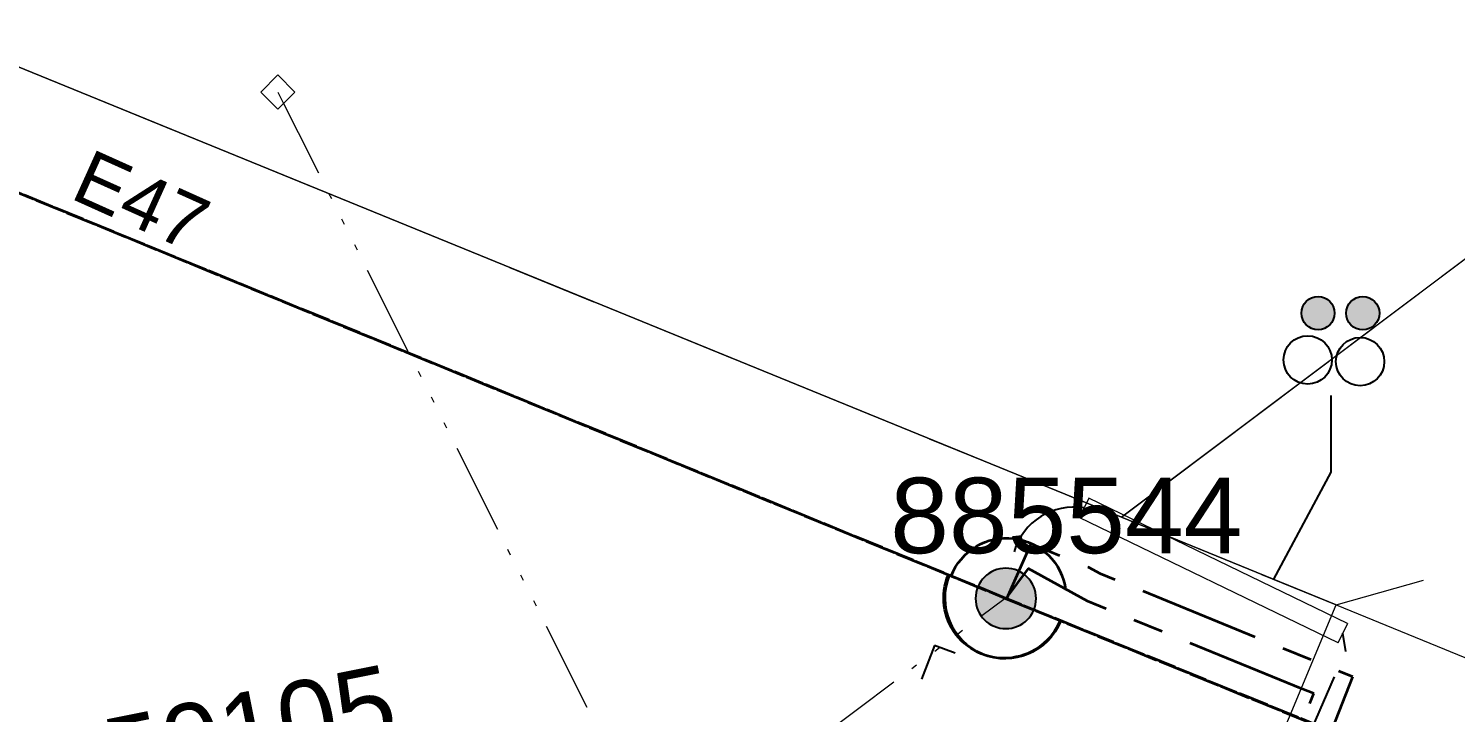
# Model space of a CAD drawing. Header units: metres. Extents: x 308278 to 310511, y 6271134 to 6272874.
# Drawn here: x 309066.68 to 309113.91, y 6272551.77 to 6272574.42 of the extents above; entities that cross this region are included whole.
import ezdxf
from ezdxf.enums import TextEntityAlignment as Align

# ---------------------------------------------------------------- set-up
doc = ezdxf.new("R2010")
doc.units = ezdxf.units.M
doc.set_wipeout_variables(frame=1)
for name, pattern in [('Cable Exist OH', [1, 1, 0]), ('Cable Exist UG', [7, 4, -1, 1, -1]), ('Dash', [5, 3, -2]), ('DASHED', [19.05, 12.7, -6.35]), ('DOT', [6.35, 0, -6.35]), ('PHANTOMX2', [6.6, 3, -0.75, 0.2, -0.75, 0.2, -0.75, 0.2, -0.75])]:
    doc.linetypes.add(name, pattern=pattern)
doc.layers.get('0').update_dxf_attribs({"color": 6})
for name, color, linetype, lineweight in [('_User Miscellaneous1', 30, 'Continuous', 13), ('_User_HV_Exist', 1, 'Continuous', 35), ('_User_LV_Exist', 5, 'Continuous', 35), ('Cadastre Easements_SP_EXT', 58, 'DASHED', 15), ('Cadastre Land Parcels_SP_EXT', 118, 'Continuous', 15), ('Cadastre Roads_SP_EXT', 218, 'Continuous', 15), ('Mains_HV_EXT', 13, 'Continuous', 25), ('Mains_LV_EXT', 163, 'Continuous', 25), ('Services_SP_EXT', 42, 'PHANTOMX2', 20)]:
    doc.layers.add(name, color=color, linetype=linetype, lineweight=lineweight)
for name, color, linetype in [('Duct_SP_EXT', 30, 'Continuous'), ('Equip_SP_SL_EXT', 7, 'Continuous'), ('SupportsOH_SP_TR_HV_LV_SL_EXT', 7, 'Continuous'), ('Trench_SP_EXT', 7, 'Continuous')]:
    doc.layers.add(name, color=color, linetype=linetype)
doc.layers.add('UNKNOWN_FEATURES', color=1, linetype='DASHED', plot=False)
doc.styles.add('iecARIAL', font='arial.ttf', dxfattribs={"height": 2})
doc.styles.add('POLE_LABEL', font='arial.ttf', dxfattribs={"height": 2})
doc.styles.add('SL_LABEL', font='arial.ttf', dxfattribs={"height": 2})
doc.styles.get("Standard").update_dxf_attribs({"font": 'arial.ttf'})

# ---------------------------------------------------------------- blocks, each defined once
blk = doc.blocks.new('DUCT_EXT')
blk.add_circle((0, 0.8), 0.8)
at = {"flags": 1}
blk.add_attdef('Z', (0, 0), '', height=0.2, dxfattribs=at)
at = {"flags": 9}
for tag, p in [('DUCT_CODE', (0, 0)), ('XSECT_TYPE', (0, -0.2)), ('FB_REFERENCE', (0, -0.4)), ('STATE', (0, -0.6)), ('NOTES', (0, -0.8))]:
    blk.add_attdef(tag, text='', height=0.2, dxfattribs=at).set_placement(p, align=Align.MIDDLE_LEFT)
blk = doc.blocks.new('*U479')
at = {"transparency": 33554687, "flags": 9}
for tag, p in [('LRATECODE', (-7.4, 0)), ('LOUTREACHVOCAB', (-7.2, 0)), ('LOUTREACH', (-7, 0)), ('LANTNUMBER', (-6.6, 0)), ('LNEW', (-6.4, 0)), ('LMASTVOCAB', (-6.2, 0)), ('LMAST', (-6, 0)), ('LLAMPVOCAB', (-5.8, 0)), ('LLAMP', (-5.6, 0)), ('LEXIST', (-5.4, 0)), ('LCHARGE3PERCENT', (-5.2, 0)), ('LCHARGE3', (-5, 0)), ('LCHARGE2PERCENT', (-4.8, 0)), ('LCHARGE2', (-4.6, 0)), ('LCHARGE1PERCENT', (-4.4, 0)), ('LCHARGE1', (-4.2, 0)), ('LCATEGORY', (-4, 0)), ('LBRACKETVOCAB', (-3.8, 0)), ('LBRACKET', (-3.6, 0)), ('LKINGHEIGHT', (-3.4, 0)), ('CREPLACE', (-3.2, 0)), ('CREMOVE', (-3, 0)), ('CNUMBER', (-2.8, 0)), ('CNEW', (-2.6, 0)), ('CEXIST', (-2.4, 0)), ('USAGE', (-2.2, 0)), ('STATE', (-2, 0)), ('OWNED_BY', (-1.8, 0)), ('ORIENTATION', (-1.6, 0)), ('OPERATING_VOLTAGE', (-1.4, 0)), ('NO_PHASES', (-1.2, 0)), ('LANTERN_TYPE', (-1, 0)), ('LANTERN_PURPOSE', (-0.8, 0)), ('CONTROL_TYPE', (-0.6, 0)), ('CONSTRUCTED_VOLTAGE', (-0.4, 0))]:
    blk.add_attdef(tag, text='', height=0.001, rotation=270, dxfattribs=at).set_placement(p, align=Align.MIDDLE_LEFT)
at = {"transparency": 33554687, "style": 'SL_LABEL', "flags": 9}
blk.add_attdef('STREET_CODE', text='', height=0.001, rotation=270, dxfattribs=at).set_placement((0.001, 0), align=Align.MIDDLE_LEFT)
at = {"transparency": 33554687, "flags": 1}
blk.add_attdef('Z', (0, 0), '', height=0.001, rotation=270, dxfattribs=at)
at = {"transparency": 33554687, "width": 0.9}
blk.add_attdef('LNUMBER', text='', height=1, dxfattribs=at).set_placement((7, -1), align=Align.MIDDLE_LEFT)
at = {"transparency": 33554687, "flags": 9}
for tag, p in [('LREMOVE', (0, -7.6)), ('LREPLACE', (0, -7.8)), ('LTYPE', (0, -8)), ('LTYPEVOCAB', (0, -8.2)), ('LEGEND', (0, -8.4)), ('SUBURB', (0, -8.6)), ('STREETNAME', (0, -8.8)), ('LOCATION', (0, -9)), ('NOTES', (0, -9.2)), ('MAINTAINED_BY', (0, -9.863))]:
    blk.add_attdef(tag, text='', height=0.001, dxfattribs=at).set_placement(p, align=Align.MIDDLE_LEFT)
blk.add_attdef('OPERATED_BY', (0, -9.607), '', height=0.001, dxfattribs=at)
at = {"linetype": 'DOT', "transparency": 33554687}
blk.add_wipeout([(5.688, 0), (5.061, -1.061), (4, -1.688), (2.939, -1.061), (2.313, 0), (2.939, 1.061), (4, 1.687), (5.061, 1.061)], dxfattribs=at)
at = {"transparency": 33554687}
for p, q in [((4, 1.687), (4, 0)), ((2.939, 1.061), (3.205, 0.795)), ((5.061, 1.061), (4.795, 0.795)), ((0, 0), (4, 0)), ((4, 0), (5.688, 0)), ((4, 0), (4, -1.688)), ((2.939, -1.061), (3.205, -0.795)), ((5.061, -1.061), (4.795, -0.795))]:
    blk.add_line(p, q, dxfattribs=at)
blk.add_circle((4, 0), 1.125, dxfattribs=at)
blk = doc.blocks.new('CCP_EXT')
at = {"flags": 9}
for tag, p in [('OWNED_BY', (0, -1)), ('USAGE', (0, -1.2)), ('LEGEND', (0, -1.4)), ('STATE', (0, -1.8)), ('LIFE_SUPPORT', (0, -1.6)), ('NOTES', (0, -2))]:
    blk.add_attdef(tag, text='', height=0.2, dxfattribs=at).set_placement(p, align=Align.MIDDLE_LEFT)
at = {"transparency": 33554687}
blk.add_wipeout([(0, 0.566), (0.566, 0), (0, -0.566), (-0.566, 0)], dxfattribs=at)
blk.add_lwpolyline([(-0.566, 0), (0, 0.566), (0.566, 0), (0, -0.566), (-0.566, 0)])
at = {"flags": 1}
blk.add_attdef('Z', (0, 0), '', height=0.2, dxfattribs=at)
at = {"flags": 9}
for tag, p in [('CCP_TYPE', (0, 0)), ('CONSTRUCTED_VOLTAGE', (0, -0.2)), ('NO_PHASES', (0, -0.4)), ('OPERATING_VOLTAGE', (0, -0.6)), ('ORIENTATION', (0, -0.8))]:
    blk.add_attdef(tag, text='', height=0.2, dxfattribs=at).set_placement(p, align=Align.MIDDLE_LEFT)
blk = doc.blocks.new('POLE_EXT')
blk.add_hatch(color=256).paths.add_polyline_path([(-1, 0, 1), (1, 0, 1)])
blk.add_lwpolyline([(-1, 0, 1), (1, 0, 1)], format="xyb", close=True)
at = {"flags": 8}
blk.add_attdef('pNumber', text='', height=2, dxfattribs=at).set_placement((2.5, 2.5), align=Align.MIDDLE_CENTER)
at = {"style": 'POLE_LABEL', "flags": 9}
for tag, p in [('STRUCTURE_PLANT_NUMBER', (1.355, 0.028)), ('STREET_CODE', (1.355, -0.2))]:
    blk.add_attdef(tag, text='', height=0.2, dxfattribs=at).set_placement(p, align=Align.MIDDLE_LEFT)
at = {"flags": 9}
for tag, p in [('OWNED_BY', (1.355, -0.4)), ('SPECIAL_USE', (1.355, -0.8)), ('STATE', (1.355, -1)), ('PARENT', (1.355, -0.6)), ('cLV', (1.355, -1.4)), ('USAGE', (1.355, -1.2)), ('hDepth', (1.355, -1.6)), ('hDia', (1.355, -1.8)), ('cHV', (1.355, -2)), ('LBRACKET', (1.355, -2.2)), ('LExisting', (1.355, -2.4)), ('LANTNUMBER', (1.355, -2.6)), ('LOther', (1.355, -2.8)), ('cLinedev', (1.355, -3.4)), ('LRemove', (1.355, -3)), ('LEGEND', (1.355, -3.2)), ('pExisting', (1.355, -3.8)), ('LOCATION', (1.355, -3.6)), ('PFNUMBER', (1.355, -4)), ('NEWPFNUMBER', (1.355, -4.2)), ('pFooting', (1.355, -4.4)), ('pNew', (1.355, -4.6)), ('pRelocate', (1.355, -5)), ('pRemove', (1.355, -5.2)), ('pReplace', (1.355, -5.4)), ('pStay', (1.355, -5.6)), ('cspan', (1.355, -6)), ('STREETNAME', (1.355, -6.2)), ('pType', (1.355, -5.8)), ('SUBURB', (1.355, -6.4)), ('NOTES', (1.355, -6.6)), ('OPERATED_BY', (1.355, -7.014)), ('MAINTAINED_BY', (1.355, -6.814))]:
    blk.add_attdef(tag, text='', height=0.2, dxfattribs=at).set_placement(p, align=Align.MIDDLE_LEFT)
at = {"flags": 1}
blk.add_attdef('Z', (1.355, -7.328), '', height=0.2, dxfattribs=at)
blk = doc.blocks.new('CABLE_LARGE_EXT')
h = blk.add_hatch(color=256)
edge = h.paths.add_edge_path()
edge.add_arc((0, 0.55), 0.55, 0, 360)
blk.add_circle((0, 0.55), 0.55)
at = {"flags": 1}
blk.add_attdef('Z', (0, 0), '', height=0.2, dxfattribs=at)
at = {"flags": 9}
for tag, p in [('COND_CODE', (0, 0)), ('STATE', (0, -0.4)), ('FB_REFERENCE', (0, -0.2)), ('XSECT_SIZE', (0, -0.6)), ('NOTES', (0, -0.8))]:
    blk.add_attdef(tag, text='', height=0.2, dxfattribs=at).set_placement(p, align=Align.MIDDLE_LEFT)

msp = doc.modelspace()

# ---------------------------------------------------------------- linework, layer by layer
at = {"layer": '_User Miscellaneous1'}
for p, q in [((309101.459, 6272558.223), (309101.616, 6272558.547)), ((309101.773, 6272558.871), (309101.616, 6272558.547)), ((309110.335, 6272554.721), (309101.773, 6272558.871)), ((309110.021, 6272554.073), (309101.459, 6272558.223)), ((309110.335, 6272554.721), (309110.178, 6272554.397)), ((309110.021, 6272554.073), (309110.178, 6272554.397))]:
    msp.add_line(p, q, dxfattribs=at)
at = {"layer": '_User_HV_Exist', "linetype": 'Continuous'}
for points in [[(309097.219, 6272556.289, -0.776788), (309101.007, 6272555.831)], [(309097.152, 6272556.316, 0.998119), (309100.847, 6272554.802)]]:
    msp.add_lwpolyline(points, format="xyb", dxfattribs=at)
at = {"layer": '_User_HV_Exist', "linetype": 'Cable Exist UG'}
msp.add_lwpolyline([(309092.123, 6272529.149), (309093.84, 6272530.431), (309097.775, 6272525.434), (309097.775, 6272525.434), (309105.233, 6272531.38), (309104.412, 6272538.78), (309103.983, 6272539.026), (309109.22, 6272552.393), (309109.22, 6272552.393), (309108.825, 6272552.555), (309101.725, 6272555.458), (309099.767, 6272556.534), (309099.027, 6272555.545)], dxfattribs=at)
at = {"layer": '_User_HV_Exist', "linetype": 'Cable Exist OH'}
msp.add_lwpolyline([(309099.018, 6272555.549), (309165.495, 6272528.392), (309220.586, 6272485.222)], dxfattribs=at)
at = {"layer": '_User_LV_Exist', "linetype": 'Cable Exist UG', "flags": 128}
msp.add_lwpolyline([(309088.41, 6272519.56), (309090.547, 6272518.692), (309090.547, 6272518.692), (309106.366, 6272530.933), (309105.655, 6272536.949), (309105.39, 6272539.457), (309105.39, 6272539.457), (309105.21, 6272539.534), (309110.51, 6272552.947), (309109.203, 6272553.481), (309102.156, 6272556.362), (309101.772, 6272556.573), (309099.856, 6272557.355), (309099.047, 6272555.537)], dxfattribs=at)
at = {"layer": '_User_LV_Exist', "linetype": 'Continuous', "flags": 128}
msp.add_lwpolyline([(309100.821, 6272554.817, -1.006781), (309097.127, 6272556.33)], format="xyb", dxfattribs=at)
at = {"layer": '_User_LV_Exist', "linetype": 'Cable Exist OH', "flags": 128}
msp.add_lwpolyline([(309165.737, 6272528.332), (309099.01, 6272555.556)], dxfattribs=at)
at = {"layer": 'Cadastre Land Parcels_SP_EXT', "linetype": 'Continuous'}
for points in [[(309228.83, 6272653.04), (309379.161, 6272766.175), (309372.335, 6272771.102), (309366.135, 6272776.397), (309359.607, 6272783.19), (309352.038, 6272792.366), (309345.29, 6272800.354), (309339.771, 6272806.664), (309339.516, 6272806.863), (309078.963, 6272610.879), (309042.914, 6272583.763), (309045.578, 6272581.641), (309102.86, 6272558.235), (309228.83, 6272653.04)], [(309449.974, 6272751.316), (309437.075, 6272752.484), (309425.576, 6272753.574), (309416.558, 6272755.409), (309408.423, 6272758.157), (309396.284, 6272761.534), (309386.658, 6272763.855), (309379.161, 6272766.175), (309228.83, 6272653.04), (309102.86, 6272558.235), (309109.96, 6272555.332), (309166.63, 6272532.173), (309219.957, 6272576.729), (309242.815, 6272593.157), (309361.348, 6272678.348), (309463.813, 6272751.987), (309457.758, 6272751.456), (309449.974, 6272751.316)]]:
    msp.add_lwpolyline(points, close=True, dxfattribs=at)
at = {"layer": 'Duct_SP_EXT'}
msp.add_lwpolyline([(309109.787, 6272562.273), (309109.787, 6272559.725), (309107.89, 6272556.179)], dxfattribs=at)
at = {"layer": 'Mains_HV_EXT', "linetype": 'Continuous'}
for points in [[(309097.219, 6272556.289, -0.776788), (309101.007, 6272555.831)], [(309097.152, 6272556.316, 0.998119), (309100.847, 6272554.802)]]:
    msp.add_lwpolyline(points, format="xyb", dxfattribs=at)
at = {"layer": 'Mains_HV_EXT', "linetype": 'Cable Exist UG'}
msp.add_lwpolyline([(309092.123, 6272529.149), (309093.84, 6272530.431), (309097.775, 6272525.434), (309097.775, 6272525.434), (309105.233, 6272531.38), (309104.412, 6272538.78), (309103.983, 6272539.026), (309109.22, 6272552.393), (309109.22, 6272552.393), (309108.825, 6272552.555), (309101.725, 6272555.458), (309099.767, 6272556.534), (309099.027, 6272555.545)], dxfattribs=at)
at = {"layer": 'Mains_HV_EXT', "linetype": 'Cable Exist OH'}
msp.add_lwpolyline([(309099.018, 6272555.549), (309165.495, 6272528.392), (309220.586, 6272485.222)], dxfattribs=at)
at = {"layer": 'Services_SP_EXT'}
msp.add_lwpolyline([(309087.64, 6272547.014), (309099.01, 6272555.556)], dxfattribs=at)
at = {"layer": 'Trench_SP_EXT', "linetype": 'Cable Exist UG'}
msp.add_lwpolyline([(309101.616, 6272558.547, 0.377945), (309099.3, 6272557.09)], format="xyb", dxfattribs=at)
msp.add_lwpolyline([(309108.306, 6272549.287), (309110.275, 6272553.789), (309110.178, 6272554.397)], dxfattribs=at)
at = {"layer": 'UNKNOWN_FEATURES'}
msp.add_lwpolyline([(309097.345, 6272553.736), (309096.669, 6272553.982), (309096.239, 6272552.877)], dxfattribs=at)

# ---------------------------------------------------------------- block references
at = {"layer": 'Duct_SP_EXT', "rotation": 270.4568547504928}
for name, p in [('CABLE_LARGE_EXT', (309108.809, 6272564.994)), ('CABLE_LARGE_EXT', (309110.289, 6272564.988)), ('DUCT_EXT', (309108.217, 6272563.44))]:
    msp.add_blockref(name, p, dxfattribs=at)
at = {"layer": 'Duct_SP_EXT'}
msp.add_blockref('DUCT_EXT', (309110.753, 6272562.59), dxfattribs=at)
at = {"layer": 'Equip_SP_SL_EXT'}
ref = msp.add_blockref('*U479', (309077.654, 6272548.704), dxfattribs=at)
ref.add_attrib('ASSET_NUM', '250105', dxfattribs={"layer": '0', "height": 2.5, "rotation": 11.3033, "style": 'iecARIAL'}).set_placement((309079.154, 6272550.204), align=Align.BOTTOM_RIGHT)
at = {"layer": 'SupportsOH_SP_TR_HV_LV_SL_EXT'}
ref = msp.add_blockref('POLE_EXT', (309099.027, 6272555.545), dxfattribs=at)
ref.add_attrib('ASSET_NUM', '885544', dxfattribs={"layer": '0', "height": 2.5, "style": 'POLE_LABEL'}).set_placement((309101.027, 6272556.295), align=Align.BOTTOM_CENTER)

# ---------------------------------------------------------------- texts
at = {"layer": 'Mains_LV_EXT'}
msp.add_text('E47', height=1.8, rotation=335.7472, dxfattribs=at).set_placement((309068.012, 6272568.822))

# ---------------------------------------------------------------- next in the draw order: block references
at = {"layer": 'Services_SP_EXT'}
msp.add_blockref('CCP_EXT', (309074.932, 6272572.321), dxfattribs=at)

# ---------------------------------------------------------------- next in the draw order: linework, layer by layer
at = {"layer": '_User_HV_Exist', "linetype": 'Cable Exist OH'}
msp.add_lwpolyline([(309003.129, 6272610.399), (309043.535, 6272578.364), (309099.027, 6272555.545)], dxfattribs=at)
at = {"layer": '_User_LV_Exist', "linetype": 'Cable Exist OH', "flags": 128}
msp.add_lwpolyline([(309099.01, 6272555.556), (309043.535, 6272578.364)], dxfattribs=at)
at = {"layer": 'Cadastre Easements_SP_EXT', "linetype": 'Dash'}
msp.add_lwpolyline([(309468.864, 6272699.186), (309361.348, 6272678.348), (309228.83, 6272653.04), (309228.759, 6272653.026), (309078.963, 6272610.879), (309056.299, 6272604.498), (309027.171, 6272596.301), (309042.914, 6272583.763), (309045.578, 6272581.641), (309102.86, 6272558.235), (309109.96, 6272555.332), (309130.97, 6272561.316), (309130.97, 6272561.316), (309242.815, 6272593.157), (309242.927, 6272593.189), (309358.456, 6272615.962), (309470.241, 6272637.727)], dxfattribs=at)
at = {"layer": 'Cadastre Roads_SP_EXT', "linetype": 'Continuous'}
msp.add_lwpolyline([(309035.199, 6272564.026), (309076.447, 6272547.177), (309102.181, 6272536.666), (309109.96, 6272555.333), (309109.96, 6272555.333), (309102.86, 6272558.235), (309045.578, 6272581.641), (309042.914, 6272583.763), (309027.171, 6272596.301)], dxfattribs=at)
at = {"layer": 'Mains_HV_EXT', "linetype": 'Cable Exist OH'}
msp.add_lwpolyline([(309003.129, 6272610.399), (309043.535, 6272578.364), (309099.027, 6272555.545)], dxfattribs=at)
at = {"layer": 'Services_SP_EXT'}
msp.add_lwpolyline([(309074.932, 6272572.321), (309087.64, 6272547.014)], dxfattribs=at)

doc.saveas('drawing.dxf')
